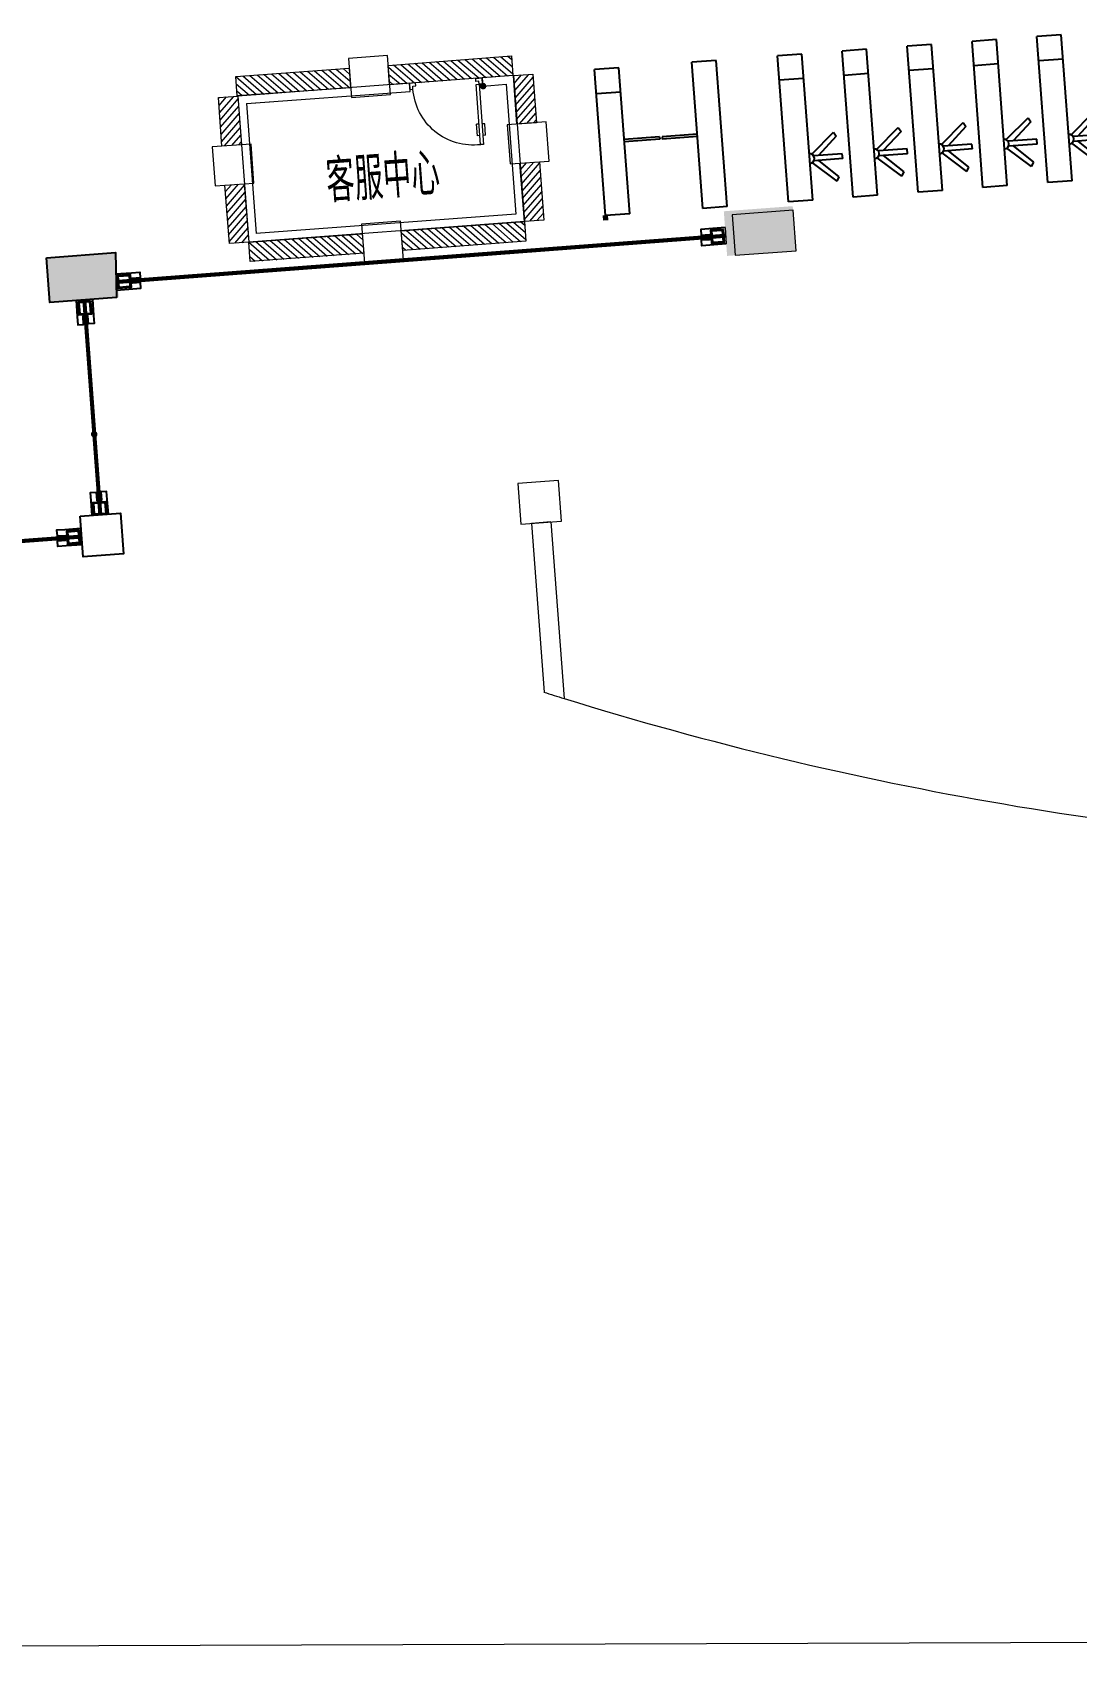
# Model space of a CAD drawing. Header units: millimetres. Extents: x 395197 to 699875, y 745 to 708816.
# Drawn here: x 480476 to 493323, y 591177 to 611047 of the extents above; entities that cross this region are included whole.
import ezdxf

# ---------------------------------------------------------------- set-up
doc = ezdxf.new("R2010")
doc.units = ezdxf.units.MM
for name, pattern in [('DASH', [0.35, 0.25, -0.1]), ('DASHDOT2', [0.5, 0.25, -0.125, 0, -0.125]), ('DOTE', [2.42, 2, -0.2, 0.02, -0.2])]:
    doc.linetypes.add(name, pattern=pattern)
doc.layers.add('0-修改新增', color=2, linetype='Continuous')
doc.layers.add('EECOMM', color=1, linetype='DASHDOT2')
for name, color, linetype, lineweight in [('0-导向定位-悬挂', 30, 'Continuous', 9), ('3', 3, 'Continuous', 9), ('A-WIND', 135, 'Continuous', 9), ('COLUMN', 9, 'Continuous', 13), ('DIM_LEAD', 3, 'Continuous', 9), ('KbhRt主线_右线xl', 3, 'DOTE', 70), ('STAIR', 2, 'Continuous', 9), ('WALL', 6, 'Continuous', 20), ('建-文字', 3, 'Continuous', 5)]:
    doc.layers.add(name, color=color, linetype=linetype, lineweight=lineweight)
doc.styles.add('XD2008', font='xd-hzs.shx', dxfattribs={"width": 0.7, "bigfont": 'xd-hztxt.shx'})

# ---------------------------------------------------------------- blocks, each defined once
blk = doc.blocks.new('_FZHK')
blk.add_lwpolyline([(-0.5, -0.5), (0.5, -0.5), (0.5, 0.5), (-0.5, 0.5)], close=True)
blk = doc.blocks.new('$DorLib2D$00000009')
for p, q in [((0.413, 0.905), (0.413, 0.081)), ((0.454, 0.905), (0.413, 0.905)), ((0.454, 0.081), (0.454, 0.905)), ((0.413, 0.782), (0.378, 0.782)), ((0.489, 0.782), (0.454, 0.782)), ((0.413, 0.624), (0.378, 0.624)), ((0.489, 0.624), (0.454, 0.624)), ((-0.494, 0.081), (-0.453, 0.081)), ((-0.494, -0.002), (-0.494, 0.081)), ((-0.453, 0.081), (-0.453, 0.039)), ((-0.453, 0.039), (-0.412, 0.039)), ((-0.412, 0.039), (-0.412, -0.002)), ((0.413, 0.081), (0.454, 0.081)), ((0.454, 0.039), (0.413, 0.039)), ((0.413, 0.039), (0.413, -0.002)), ((0.495, 0.081), (0.454, 0.081)), ((0.454, 0.081), (0.454, 0.039)), ((0.495, -0.002), (0.495, 0.081)), ((-0.494, -0.002), (-0.494, -0.002)), ((-0.412, -0.002), (-0.494, -0.002)), ((0.413, -0.002), (0.495, -0.002)), ((0.495, -0.002), (0.495, -0.002))]:
    blk.add_line(p, q)
at = {"lineweight": 13}
for p, q in [((0.378, 0.782), (0.378, 0.624)), ((0.489, 0.782), (0.489, 0.624))]:
    blk.add_line(p, q, dxfattribs=at)
blk.add_arc((0.372, 0.082), 0.825, 87.134, 180.0717, dxfattribs=at)
blk = doc.blocks.new('闸机')
for p, q in [((-875, 0), (925, 0)), ((-875, -300), (-875, 0)), ((625, -300), (625, 0)), ((925, -300), (925, 0)), ((-875, -300), (925, -300)), ((-664, -617), (-415, -330)), ((-393, -706), (-393, -352)), ((-333, -706), (-333, -352)), ((-311, -330), (-62, -617)), ((-612, -647), (-393, -412)), ((-114, -647), (-333, -412)), ((-664, -617), (-612, -647)), ((-393, -706), (-333, -706)), ((-62, -617), (-114, -647))]:
    blk.add_line(p, q)
blk.add_arc((-363, -300), 60, 180, 0)
blk = doc.blocks.new('末端闸机')
for p, q in [((-875, 300), (925, 300)), ((-875, 0), (-875, 300)), ((925, 0), (925, 300)), ((-875, 0), (925, 0))]:
    blk.add_line(p, q)
blk = doc.blocks.new('双向闸机（宽）')
for p, q in [((-875, 0), (925, 0)), ((-875, -300), (-875, 0)), ((625, -300), (625, 0)), ((925, -300), (925, 0)), ((-875, -300), (925, -300)), ((10, -735), (10, -300)), ((40, -735), (40, -300)), ((40, -735), (10, -735)), ((10, -1200), (10, -765)), ((40, -765), (10, -765)), ((40, -1200), (40, -765))]:
    blk.add_line(p, q)
blk = doc.blocks.new('A$C5C800014')
at = {"layer": '0-导向定位-悬挂', "ltscale": 0.01}
h = blk.add_hatch(dxfattribs=at)
h.set_pattern_fill('ANSI31', color=256, scale=500, angle=-85.73)
h.set_pattern_definition([(319.27, (-9742.56, 1722446.73), (40.7809545, 47.3620496), [])])
h.paths.add_polyline_path([(2183, 2251), (2165, 2490), (3681, 2606), (3699, 2367)])
h.paths.add_polyline_path([(308, 2114), (290, 2353), (1685, 2455), (1703, 2215)])
h = blk.add_hatch(dxfattribs=at)
h.set_pattern_fill('ANSI31', color=256, scale=500, angle=-175.73)
h.set_pattern_definition([(229.27, (1723980.48, 13212.7), (47.3620496, -40.7809545), [])])
h.paths.add_polyline_path([(3785, 1287), (4024, 1305), (4080, 587), (3841, 569)])
h.paths.add_polyline_path([(3707, 2365), (3946, 2383), (3988, 1785), (3749, 1767)])
h = blk.add_hatch(dxfattribs=at)
h.set_pattern_fill('ANSI31', color=256, scale=500, angle=-175.73)
h.set_pattern_definition([(229.27, (1720350.58, 12941.676), (47.3620496, -40.7809545), [])])
h.paths.add_polyline_path([(155, 1016), (394, 1034), (451, 316), (211, 298)])
h.paths.add_polyline_path([(77, 2094), (317, 2112), (359, 1514), (119, 1496)])
h = blk.add_hatch(dxfattribs=at)
h.set_pattern_fill('ANSI31', color=256, scale=500, angle=-85.73)
h.set_pattern_definition([(319.27, (-9581.82, 1720410.155), (40.7809545, 47.3620496), [])])
h.paths.add_polyline_path([(2344, 215), (2326, 454), (3841, 570), (3859, 330)])
h.paths.add_polyline_path([(468, 77), (451, 317), (1846, 418), (1864, 179)])
at = {"layer": '0-导向定位-悬挂'}
for p, q in [((2157, 2610, 30), (1677, 2574, 30)), ((2192, 2132, 30), (2157, 2610, 30)), ((1677, 2574, 30), (1712, 2096, 30)), ((1712, 2096, 30), (2192, 2132, 30)), ((4108, 1794, 30), (3630, 1758, 30)), ((4143, 1314, 30), (4108, 1794, 30)), ((3630, 1758, 30), (3666, 1278, 30)), ((478, 1523, 30), (0, 1487, 30)), ((0, 1487, 30), (36, 1007, 30)), ((514, 1043, 30), (478, 1523, 30)), ((3666, 1278, 30), (4143, 1314, 30)), ((36, 1007, 30), (514, 1043, 30)), ((2317, 573, 30), (1837, 537, 30)), ((1837, 537, 30), (1873, 60, 30)), ((2353, 95, 30), (2317, 573, 30)), ((1873, 60, 30), (2353, 95, 30))]:
    blk.add_line(p, q, dxfattribs=at)
at = {"layer": '0-导向定位-悬挂', "elevation": 30}
for points in [[(2183, 2251), (2165, 2490), (3681, 2606), (3699, 2367)], [(308, 2114), (290, 2353), (1685, 2455), (1703, 2215)], [(3707, 2365), (3946, 2383), (3988, 1785), (3749, 1767)], [(77, 2094), (317, 2112), (359, 1514), (119, 1496)], [(3785, 1287), (4024, 1305), (4080, 587), (3841, 569)], [(155, 1016), (394, 1034), (451, 316), (211, 298)], [(468, 77), (451, 317), (1846, 418), (1864, 179)], [(2344, 215), (2326, 454), (3841, 570), (3859, 330)]]:
    blk.add_lwpolyline(points, close=True, dxfattribs=at)

msp = doc.modelspace()

# ---------------------------------------------------------------- linework, layer by layer
at = {"layer": '0-修改新增', "color": 3, "linetype": 'ByBlock', "elevation": 0}
for points in [[(488997, 608646), (488797, 608631), (488698, 608624), (488703, 608554), (488803, 608561), (488807, 608502)], [(489012, 608447), (488812, 608432), (488713, 608424), (488707, 608494), (488807, 608502), (488803, 608561)], [(481498, 608077), (481698, 608092), (481798, 608099), (481803, 608030), (481703, 608022), (481708, 607962)], [(481513, 607878), (481713, 607893), (481812, 607900), (481807, 607970), (481708, 607962), (481703, 608022)], [(481015, 607751), (481030, 607552), (481038, 607452), (481107, 607457), (481100, 607557), (481160, 607561)], [(481215, 607766), (481230, 607566), (481237, 607467), (481167, 607462), (481160, 607561), (481100, 607557)], [(481212, 605108), (481199, 605288), (481192, 605388), (481261, 605393), (481269, 605293), (481329, 605297)], [(481412, 605123), (481398, 605303), (481391, 605402), (481321, 605397), (481329, 605297), (481269, 605293)], [(481075, 604948), (480876, 604933), (480776, 604925), (480781, 604856), (480881, 604863), (480885, 604803)], [(481090, 604748), (480891, 604733), (480791, 604726), (480786, 604796), (480885, 604803), (480881, 604863)]]:
    msp.add_lwpolyline(points, dxfattribs=at)
for points in [[(488978, 608625), (488819, 608613), (488831, 608453), (488990, 608465)], [(488967, 608612), (488832, 608602), (488842, 608466), (488977, 608476)], [(481520, 608059), (481679, 608071), (481691, 607911), (481532, 607899)], [(481533, 608048), (481668, 608058), (481678, 607922), (481543, 607912)], [(481037, 607733), (481049, 607573), (481208, 607585), (481196, 607744)], [(481049, 607722), (481060, 607586), (481195, 607596), (481185, 607732)], [(481232, 605110), (481220, 605269), (481380, 605281), (481392, 605122)], [(481243, 605123), (481233, 605258), (481369, 605268), (481379, 605133)], [(481057, 604926), (480897, 604914), (480909, 604755), (481069, 604767)], [(481046, 604913), (480910, 604903), (480920, 604768), (481056, 604778)]]:
    msp.add_lwpolyline(points, close=True, dxfattribs=at)
at = {"layer": '0-导向定位-悬挂', "color": 3, "linetype": 'ByBlock'}
for p, q in [((488997, 608646, 0), (489012, 608447, 0)), ((481015, 607751, 0), (481215, 607766, 0)), ((481212, 605108, 0), (481412, 605123, 0)), ((481075, 604948, 0), (481090, 604748, 0))]:
    msp.add_line(p, q, dxfattribs=at)
at = {"layer": '3', "color": 252, "extrusion": (-3.52896e-06, 4.65939e-05, 1)}
msp.add_line((441817, 591078, 0), (499105, 591277, 0), dxfattribs=at)
at = {"layer": 'A-WIND', "extrusion": (-3.46944e-06, 4.65965e-05, 1)}
for p, q in [((485116, 610420, 31), (483005, 610262, 31)), ((485123, 610320, 31), (485116, 610420, 31)), ((486396, 610515, 31), (486013, 610486, 31)), ((486021, 610387, 31), (486013, 610486, 31)), ((486021, 610387, 31), (486304, 610408, 31)), ((486304, 610408, 31), (486422, 608812, 32)), ((486396, 610515, 31), (486530, 608720, 32)), ((483388, 610291, 31), (483005, 610262, 31)), ((483005, 610262, 31), (483139, 608467, 32)), ((483112, 610170, 31), (485123, 610320, 31)), ((483112, 610170, 31), (483395, 610191, 31)), ((483112, 610170, 31), (483231, 608575, 32)), ((486422, 608812, 32), (483231, 608575, 32)), ((486530, 608720, 32), (483139, 608467, 32))]:
    msp.add_line(p, q, dxfattribs=at)
at = {"layer": 'COLUMN', "color": 8}
for points in [[(489023, 608298, 0), (489870, 608362, 0), (488982, 608847, 0), (489830, 608910, 0)], [(480692, 607727, 0), (481540, 607790, 0), (480651, 608275, 0), (481499, 608339, 0)], [(480692, 607727, 0), (481540, 607790, 0), (480651, 608275, 0), (481499, 608339, 0)]]:
    msp.add_solid(points, dxfattribs=at)
at = {"layer": 'DIM_LEAD', "const_width": 40, "elevation": 2007}
msp.add_lwpolyline([(486014, 610367, 1), (486028, 610405, 1)], format="xyb", close=True, dxfattribs=at)
at = {"layer": 'DIM_LEAD', "linetype": 'ByBlock', "const_width": 40, "elevation": 0}
msp.add_lwpolyline([(481218, 606106, 1), (481258, 606106, 1)], format="xyb", close=True, dxfattribs=at)
at = {"layer": 'EECOMM', "color": 3, "linetype": 'ByBlock', "elevation": 0}
for points in [[(480651, 608275), (481499, 608339), (481514, 607788), (480692, 607727)], [(481064, 605097), (481563, 605134), (481600, 604636), (481101, 604599)]]:
    msp.add_lwpolyline(points, close=True, dxfattribs=at)
at = {"layer": 'KbhRt主线_右线xl', "color": 3, "linetype": 'ByBlock'}
msp.add_line((487531, 608734, -27), (487527, 608794, -27), dxfattribs=at)
at = {"layer": 'STAIR', "color": 252, "linetype": 'DASH', "ltscale": 2, "const_width": 50, "elevation": 0}
for points in [[(489004, 608546), (481526, 607979)], [(481313, 605116), (481116, 607759)], [(481083, 604848), (476116, 604477)]]:
    msp.add_lwpolyline(points, dxfattribs=at)
at = {"layer": 'WALL', "color": 252}
for p, q in [((486855, 605028, 0), (486616, 605010, 0)), ((486855, 605028, 0), (486616, 605010, 0)), ((486616, 605010, 0), (486771, 602935, 0)), ((486855, 605028, 0), (487017, 602857, 0))]:
    msp.add_line(p, q, dxfattribs=at)
for start, end in [(252.3817, 252.7326), (252.7326, 267.8558)]:
    msp.add_arc((499535, 643130, 0), 42173, start, end, dxfattribs=at)

# ---------------------------------------------------------------- block references
at = {"extrusion": (-4.65965e-05, -3.46944e-06, 1), "rotation": 94.25822133240806}
for name, p in [('闸机', (492902, 610072, -15)), ('闸机', (489711, 609834, -15)), ('闸机', (490508, 609894, -15)), ('闸机', (491306, 609953, -15)), ('闸机', (492104, 610013, -15)), ('末端闸机', (492403, 610035, -15))]:
    msp.add_blockref(name, p, dxfattribs=at)
at = {"extrusion": (-3.46944e-06, 4.65965e-05, 1), "rotation": 94.25822134167058}
for name, p in [('双向闸机（宽）', (487462, 609667, -1)), ('末端闸机', (488958, 609778, -1))]:
    msp.add_blockref(name, p, dxfattribs=at)
at = {"layer": '0-导向定位-悬挂', "color": 3, "linetype": 'ByBlock'}
msp.add_blockref('A$C5C800014', (482689, 608151, 1), dxfattribs=at)
at = {"layer": 'A-WIND', "extrusion": (3.46944e-06, -4.65965e-05, -1), "xscale": 899.9999999999797, "yscale": 899.9999999999797, "zscale": -99.99999999999996, "rotation": 175.7417786689972}
msp.add_blockref('$DorLib2D$00000009', (-485560, 610451, -369), dxfattribs=at)
at = {"layer": 'COLUMN'}
for p, xscale, yscale, zscale, rotation in [((489478, 608583, 0), 750.0000000001763, 499.9999999997227, 500.0000000000001, 4.267014395991078), ((486717, 605268, 0), 499.9999999998391, 499.9999999998391, 499.9999999998391, 4.267014395973064), ((486717, 605268, 0), 499.9999999998391, 499.9999999998391, 499.9999999998391, 4.267014395973064), ((481332, 604867, 0), 499.9999999998391, 499.9999999998391, 499.9999999998391, 4.267014395973064), ((481332, 604867, 0), 499.9999999998391, 499.9999999998391, 499.9999999998391, 4.267014395973064), ((481332, 604867, 0), 499.9999999998391, 499.9999999998391, 499.9999999998391, 4.267014395973064), ((481332, 604867, 0), 499.9999999998391, 499.9999999998391, 499.9999999998391, 4.267014395973064), ((481332, 604867, 0), 499.9999999998391, 499.9999999998391, 499.9999999998391, 4.267014395973064), ((481332, 604867, 0), 499.9999999998391, 499.9999999998391, 499.9999999998391, 4.267014395973064), ((481332, 604867, 0), 499.9999999998391, 499.9999999998391, 499.9999999998391, 4.267014395973064), ((481332, 604867, 0), 499.9999999998391, 499.9999999998391, 499.9999999998391, 4.267014395973064)]:
    msp.add_blockref('_FZHK', p, dxfattribs=dict(at, xscale=xscale, yscale=yscale, zscale=zscale, rotation=rotation))
at = {"layer": 'COLUMN', "color": 9, "xscale": 500.0000000002878, "yscale": 500.0000000002878, "zscale": 500.0000000002878, "rotation": 4.267014395987264}
for p in [(486717, 605268, 0), (481332, 604867, 0), (481332, 604867, 0), (481332, 604867, 0), (481332, 604867, 0)]:
    msp.add_blockref('_FZHK', p, dxfattribs=at)

# ---------------------------------------------------------------- texts
at = {"layer": '建-文字', "extrusion": (-3.71395e-05, 0.000495392, 1), "style": 'XD2008', "width": 0.7}
msp.add_text('客服中心', height=525, rotation=4.2582, dxfattribs=at).set_placement((484111, 608951, 315))

doc.saveas('drawing.dxf')
